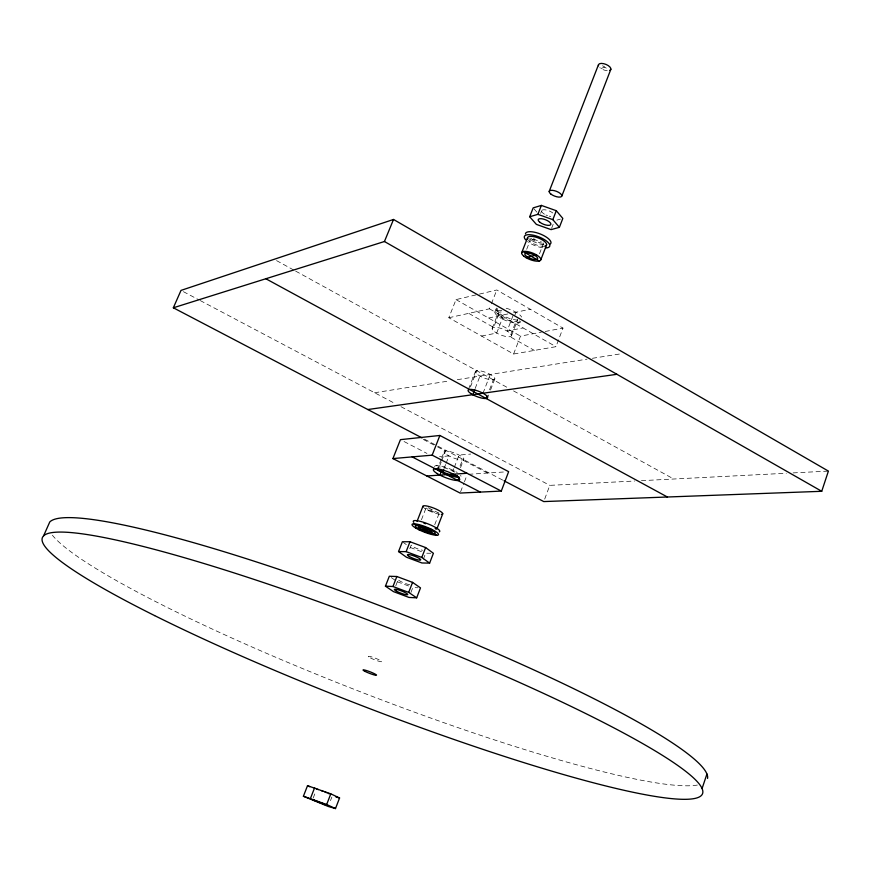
<?xml version="1.0" encoding="UTF-8"?>
<svg xmlns="http://www.w3.org/2000/svg" width="872" height="872" viewBox="0 0 872 872"><rect width="100%" height="100%" fill="white"/><g stroke="black" fill="none" stroke-linecap="round" stroke-linejoin="round"><path stroke-width="0.65" stroke-dasharray="4.36 3.27" d="M544.695 499.078L549.796 485.355L634.685 481.017M476.014 294.889L456.023 299.608L448.829 317.735L513.597 354.021L555.965 346.675L562.996 328.101L496.789 289.984L477.311 294.583M460.59 491.808L463.937 483.099M464.416 481.856L466.814 475.632M513.597 354.021L520.486 336.123L541.338 332.188M453.8 468.635L452.851 471.098L454.541 470.978M454.279 467.403L459.053 455.064L470.706 454.072M482.99 393.25L490.26 374.459M513.019 315.664L507.068 331.033L523.015 327.916M514.774 315.304L515.962 312.231M434.725 524.748L438.965 513.782M539.506 253.73L543.67 242.972M423.312 559.312L425.667 553.208L430.833 553.262M330.488 800.627L331.84 797.128M410.908 592.491L412.816 587.543L417.939 587.783M551.584 228.366L553.535 223.319M460.067 466.04L462.433 459.915L487.557 473.049M489.53 389.784L493.378 379.832M460.525 467.719L463.85 459.119M487.633 397.534L488.593 395.038M490.522 390.057L494.86 378.819M511.559 335.567L517.478 320.253M519.44 320.918L518.655 322.956L515.941 321.408L510.044 336.679L534.383 350.413M441.178 462.116L439.259 467.043L436.414 465.561M441.657 460.885L445.483 451.053L437.308 446.769M470.455 386.928L476.777 370.698M409.796 548.728L411.235 545.044A7.118 1.308 21.2 0 0 415.377 547.867A7.118 1.308 21.2 0 0 422.604 550.254M313.212 798.011L315.926 791.024M395.79 585.777L398.21 579.575M421.459 519.756L426.19 507.58M526.699 249.294L531.342 237.358M540.64 213.422L541.621 210.893M496.648 308.078A13.745 4.295 21.2 0 0 502.054 315.152L500.899 318.204A13.756 4.284 21.2 0 0 520.704 321.419M444.208 468.133L445.636 464.471M446.104 463.25L448.96 455.914L439.553 456.721M475.164 388.487L479.982 376.083M448.829 317.735L489.432 308.808L490.903 305.037M491.394 303.783L496.789 289.984M494.893 312.111L496.081 309.059M497.661 308.492L496.866 310.53L499.602 312.089L493.639 327.414L468.733 313.353M441.254 459.228L437.908 467.817A10.562 2.376 21.2 0 1 444.099 467.73A10.562 2.376 21.2 0 1 454.879 472.253M441.733 458.007L444.12 451.87M468.547 389.163L475.349 371.734M492.168 328.559L498.119 313.277M601.015 68.528L604.645 67.068M556.881 220.126L560.445 219.101M531.201 240.28L534.7 239.331M488.549 318.029L508.976 313.713M513.63 312.721L530.209 309.222M481.508 336.036L496.702 333.071L502.61 317.844L500.899 318.204A13.756 4.284 21.2 0 1 501.792 310.628M545.163 331.469L562.996 328.101M374.6 392.749L449.298 380.933M457.31 379.669L587.03 359.155M592.415 358.305L620.635 353.847M468.646 474.292L503.362 472.014M641.421 480.668L786.348 473.245M793.128 472.897L828.4 471.098M427.847 510.24L432.806 510.076M410.265 547.474L422.113 551.889M397.338 581.766L409.24 586.213M428.239 507.766L438.507 512.954A7.085 1.45 21.2 0 1 430.91 510.85L429.34 510.098A7.085 1.45 21.2 0 1 426.375 508.049M404.052 441.526L426.942 453.418M424.468 439.161L502.795 480.145M423.269 439.433L436.131 446.159M183.403 291.673L199.045 299.935M200.244 300.567L395.005 403.529M401 406.701L549.796 485.355M276.566 260.608L294.442 270.44M295.63 271.094L508.801 388.313M513.553 390.918L673.751 479.011M456.023 299.608L520.486 336.123M489.432 308.808L555.965 346.675M602.596 65.727L608.711 69.749M533.544 238.568L534.841 239.419A6.791 2.409 21.2 0 0 541.207 241.62M391.321 577.624L395.332 580.392M403.365 542.46L406.319 544.619M533.991 208.844L537.305 212.681M697.382 785.051A353.313 43.676 21.2 0 1 363.275 692.891A353.313 43.676 21.2 0 1 52.396 535.212M409.677 584.741A7.161 1.177 21.2 0 1 400.902 581.569A7.161 1.177 21.2 0 1 399.049 579.259M550.788 216.441A6.769 2.496 21.2 0 1 549.218 216.147M547.562 215.646A6.769 2.496 21.2 0 1 545.937 214.981M544.455 214.185A6.769 2.496 21.2 0 1 541.741 211.624M541.937 210.316A6.769 2.496 21.2 0 1 546.733 210.141A6.769 2.496 21.2 0 1 552.783 212.975M517.652 320.068A13.745 4.295 21.2 0 1 502.054 315.152M506.163 308.241A13.745 4.295 21.2 0 1 521.609 317.081M517.27 319.294A10.311 3.205 21.2 0 1 510.698 321.005A10.311 3.205 21.2 0 1 498.849 314.966A10.311 3.205 21.2 0 1 503.297 312.165M545.033 246.111A10.191 3.597 21.2 0 1 528.487 240.203M543.888 244.814A13.592 4.818 21.2 0 1 528.683 238.579M542.744 247.779A13.592 4.796 21.2 0 1 527.527 241.544M542.471 243.212A10.191 3.608 21.2 0 1 529.642 237.239M439.793 514.295A10.628 2.169 21.2 0 1 424.217 508.049M607.228 70.697A6.616 2.976 21.2 0 1 599.827 67.613M434.616 466.607A14.083 3.172 21.2 0 1 442.867 466.487A14.083 3.172 21.2 0 1 457.255 472.526M460.59 475.284A14.083 3.172 21.2 0 1 460.983 476.308M370.393 657.924A7.238 0.883 21.2 0 0 381.609 661.739A7.238 0.883 21.2 0 0 373.118 657.379A7.238 0.883 21.2 0 0 370.393 657.924M477.954 374.84A10.41 2.899 21.2 0 0 494.435 379.473A10.41 2.899 21.2 0 0 482.914 371.472A10.41 2.899 21.2 0 0 477.954 374.84M494.697 331.796A10.344 3.128 21.2 0 0 511.123 336.265A10.344 3.128 21.2 0 0 499.776 328.057A10.344 3.128 21.2 0 0 494.697 331.796M446.878 454.726A10.54 2.463 21.2 0 0 463.468 459.653A10.54 2.463 21.2 0 0 451.62 452.056A10.54 2.463 21.2 0 0 446.878 454.726"/><path stroke-width="1.31" d="M503.994 480.777L543.768 501.574L821.729 491.296L828.4 471.098L393.523 219.461L181.005 290.398L173.343 307.794L422.048 437.908M702.08 788.55L706.93 774.009M501.291 491.078L508.638 471.665L439.88 435.466L400.433 439.652L392.923 458.574L460.111 493.062L501.291 491.078L432.174 455.151L392.923 458.574M429.613 563.127L433.406 553.284L425.623 547.551L409.993 541.741L402.384 541.752L398.548 551.562L406.472 557.23L421.895 562.974L429.613 563.127L421.786 557.459L406.134 551.638L398.548 551.562M335.491 808.573L339.568 797.989L330.793 793.847L307.522 785.694L303.402 796.245L328.232 806.458L335.491 808.573L326.673 804.507L303.402 796.245M416.663 597.843L420.5 587.892L412.576 582.376L396.858 576.512L389.315 576.25L385.435 586.169L393.501 591.63L409.001 597.429L416.663 597.843L408.696 592.393L392.967 586.507L385.435 586.169M559.388 227.32L562.822 218.425L556.292 210.708L541.359 205.411L533.163 207.885L529.696 216.746L536.356 224.377L551.104 229.63L559.388 227.32L552.837 219.657L537.882 214.338L529.696 216.746M421.786 557.459L425.623 547.551M326.673 804.507L330.793 793.847M408.696 592.393L412.576 582.376M552.837 219.657L556.292 210.708M561.862 195.971L610.869 69.248M486.162 398.493L487.121 396.008M436.959 528.748L442.747 513.75M540.847 259.725L546.624 244.77M457.865 480.505L459.097 477.311L456.285 475.85M406.134 551.638L409.993 541.741M310.508 798.294L314.65 787.656M392.967 586.507L396.858 576.512M537.882 214.338L541.359 205.411M549.175 191.469L598.41 64.899M439.891 475.098L441.123 471.916L442.78 471.807L443.739 469.354M472.755 394.689L474.673 389.73M432.174 455.151L439.88 435.466M417.045 521.369L422.876 506.403M521.652 252.858L527.473 237.936M173.343 307.794L384.443 241.511L393.523 219.461M43.6 535.833L49.759 521.979A353.313 43.676 21.2 0 1 398.308 612.798A353.313 43.676 21.2 0 1 707.563 778.434M526.012 257.643L536.542 254.918M367.821 409.535L616.907 374.306M426.822 475.97L467.065 473.278M418.68 529.642L431.913 529.468M316.787 789.149L318.378 789.585M335.927 796.975L339.568 797.989M321.354 790.632L323.13 791.296M324.929 792.005L326.629 792.692M328.123 793.324L329.3 793.858M307.522 785.694L309.734 786.74M413.699 523.8L436.73 535.277M412.162 456.895L480.298 492.081M265.851 278.746L667.396 497.007M384.443 241.511L821.729 491.296M523.189 251.528L539.267 261.033M527.658 238.993A10.191 3.597 21.2 0 1 538.863 238.187A10.191 3.597 21.2 0 1 545.033 246.111M525.445 233.816A13.592 4.818 21.2 0 1 540.629 234.121A13.592 4.818 21.2 0 1 550.319 244.018M525.653 239.822A13.592 4.796 21.2 0 1 530.329 234.742A13.592 4.796 21.2 0 1 547.333 241.708A13.592 4.796 21.2 0 1 545.501 247.964M423.225 507.133A10.628 2.169 21.2 0 1 434.136 508.256A10.628 2.169 21.2 0 1 441.385 514.404M413.731 522.328A14.203 2.769 21.2 0 1 426.506 523.32A14.203 2.769 21.2 0 1 439.325 531.822M423.912 523.178A10.649 2.082 21.2 0 1 425.634 523.745M435.161 528.388A10.649 2.082 21.2 0 1 436.153 529.293M598.475 65.738A6.616 2.976 21.2 0 1 606.051 64.43A6.616 2.976 21.2 0 1 609.724 70.425M457.299 475.611A10.562 2.376 21.2 0 1 447.696 473.943A10.562 2.376 21.2 0 1 438.235 468.591M459.097 477.311A14.083 3.172 21.2 0 1 436.36 468.929M312.667 799.722L326.313 805.052L312.667 799.722M526.841 252.989L525.783 253.142A6.813 2.344 21.2 0 0 526.601 256.444L527.898 257.284A6.813 2.344 21.2 0 0 535.637 259.573L536.694 259.431A6.813 2.344 21.2 0 0 535.92 256.139L534.612 255.289A6.813 2.344 21.2 0 0 526.841 252.989M419.585 526.677L418.876 526.775A7.107 1.373 21.2 0 0 421.797 529.522L423.378 530.263A7.107 1.373 21.2 0 0 430.91 532.421L431.618 532.334A7.107 1.373 21.2 0 0 428.73 529.587L427.149 528.846A7.107 1.373 21.2 0 0 419.585 526.677M154.595 615.578A354.043 41.06 21.2 0 0 696.51 798.033A354.043 41.06 21.2 0 0 266.243 583.477A354.043 41.06 21.2 0 0 154.595 615.578M365.128 671.44A7.259 0.828 21.2 0 0 376.366 675.299A7.259 0.828 21.2 0 0 367.842 670.982A7.259 0.828 21.2 0 0 365.128 671.44M396.357 591.107A7.172 1.134 21.2 0 0 407.529 594.748A7.172 1.134 21.2 0 0 399.234 590.148A7.172 1.134 21.2 0 0 396.357 591.107M409.382 556.554A7.129 1.264 21.2 0 0 420.522 560.097A7.129 1.264 21.2 0 0 412.314 555.377A7.129 1.264 21.2 0 0 409.382 556.554M539.735 222.164A6.78 2.463 21.2 0 0 550.581 224.856A6.78 2.463 21.2 0 0 543.3 219.046A6.78 2.463 21.2 0 0 539.735 222.164M470.706 393.457A10.442 2.801 21.2 0 0 487.219 398.155A10.442 2.801 21.2 0 0 475.622 390.253A10.442 2.801 21.2 0 0 470.706 393.457M524.05 256.335A10.224 3.521 21.2 0 0 540.368 260.521A10.224 3.521 21.2 0 0 529.337 251.964A10.224 3.521 21.2 0 0 524.05 256.335M415.824 528.094A14.203 2.747 21.2 0 0 438.071 535.07A14.203 2.747 21.2 0 0 421.895 525.445A14.203 2.747 21.2 0 0 415.824 528.094M418.189 528.476A10.66 2.06 21.2 0 0 434.877 533.697A10.66 2.06 21.2 0 0 422.713 526.47A10.66 2.06 21.2 0 0 418.189 528.476M550.712 193.922A6.747 2.562 21.2 0 0 561.524 196.549A6.747 2.562 21.2 0 0 554.33 190.652A6.747 2.562 21.2 0 0 550.712 193.922M437.079 473.507A14.094 3.15 21.2 0 0 459.239 480.2A14.094 3.15 21.2 0 0 443.358 470.193A14.094 3.15 21.2 0 0 437.079 473.507"/></g></svg>
